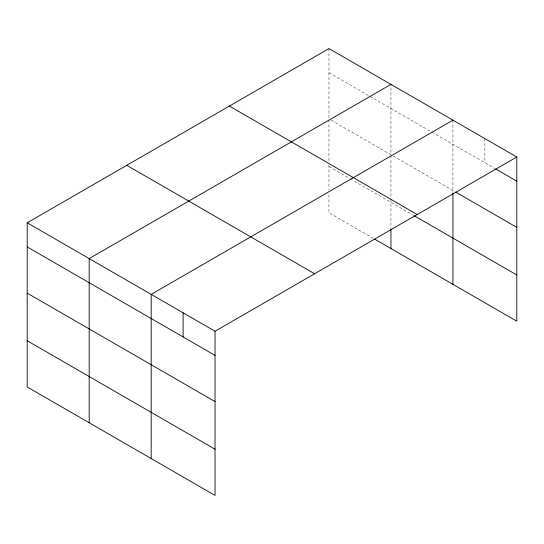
<?xml version="1.0" encoding="UTF-8"?>
<svg xmlns="http://www.w3.org/2000/svg" width="544" height="544" viewBox="0 0 544 544"><rect width="100%" height="100%" fill="white"/><g stroke="black" fill="none" stroke-linecap="round" stroke-linejoin="round"><path stroke-width="0.41" stroke-dasharray="2.72 2.04" d="M328.964 72.706L369.07 95.866M369.804 96.288L431.059 131.655M431.786 132.07L495.026 168.586M331.153 120.183L390.952 154.707L390.952 84.368M393.135 155.972L455.11 191.753M328.964 166.539L349.384 178.323M350.112 178.745L413.556 215.376M373.449 238.428L328.964 212.752L328.964 193.426M484.867 138.591L484.867 162.717M452.934 120.156L452.934 192.168M390.952 155.543L390.952 198.145M390.952 198.982L390.952 228.371M328.964 48.586L328.964 118.925M328.964 119.755L328.964 161.52M328.964 164.866L328.964 190.06"/><path stroke-width="0.82" d="M516.8 157.026L328.964 48.586L27.2 222.802L27.2 386.974L215.036 495.414L215.036 331.248L516.8 157.026L516.8 321.198L374.904 239.272M390.952 84.368L89.189 258.59L89.189 422.756M452.934 120.156L151.171 294.379L151.171 458.544M495.754 169L516.8 181.152M455.838 192.175L516.8 227.365M229.384 106.073L417.221 214.52M414.283 215.798L516.8 274.978M126.779 165.315L314.616 273.754M27.2 222.802L215.036 331.248M27.2 246.928L215.036 355.375M27.2 293.141L215.036 401.588M27.2 340.755L215.036 449.201M452.934 193.004L452.934 284.322M390.952 229.208L390.952 248.533M183.104 312.814L183.104 336.94"/></g></svg>
